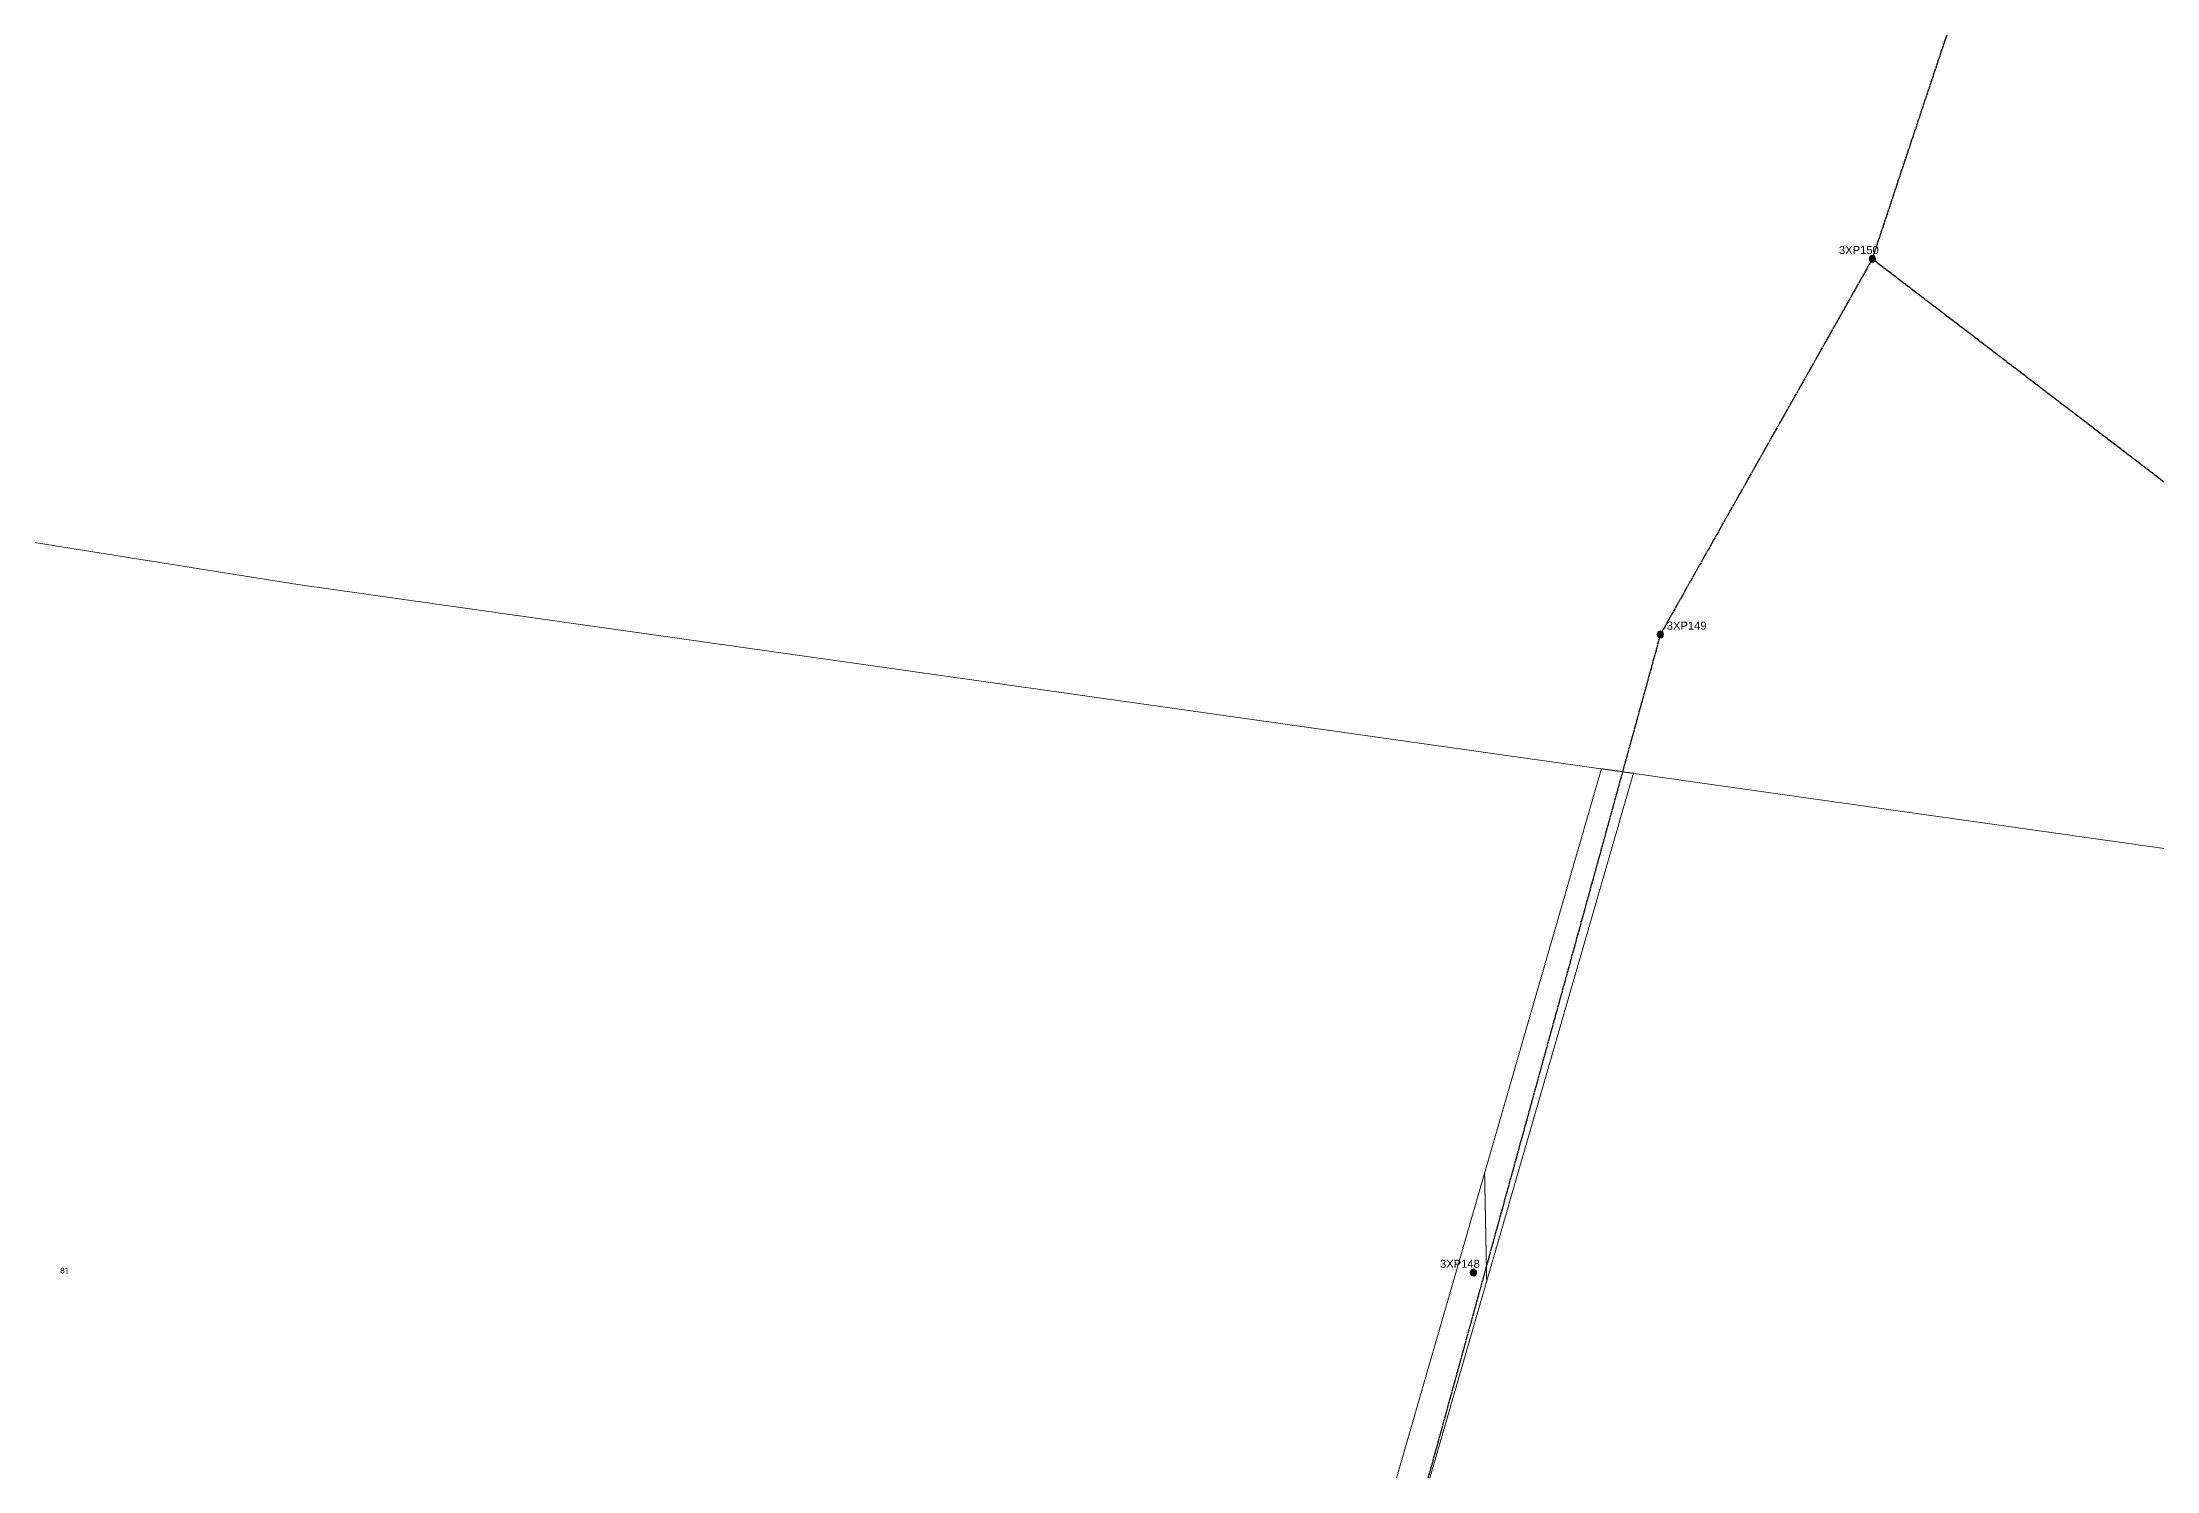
# Model space of a CAD drawing. Header units: metres. Extents: x 257881 to 262822, y 6187520 to 6191911.
# Drawn here: x 258847 to 259508, y 6188930 to 6189376 of the extents above; entities that cross this region are included whole.
import ezdxf
from ezdxf.enums import TextEntityAlignment as Align

# ---------------------------------------------------------------- set-up
doc = ezdxf.new("R2010")
doc.units = ezdxf.units.M
for name, pattern in [('Cable Exist OH', [1, 1, 0]), ('HIDDEN', [0.375, 0.25, -0.125]), ('HIDDEN2', [0.1875, 0.125, -0.0625])]:
    doc.linetypes.add(name, pattern=pattern)
doc.layers.get('0').update_dxf_attribs({"color": 6})
doc.layers.add('Cadastre Land Parcels_SP_EXT', color=8, linetype='Continuous', lineweight=5)
doc.layers.add('Cadastre Other Property_SP_EXT', color=8, linetype='HIDDEN', lineweight=5)
doc.layers.add('Mains_HV_EXT', color=7, linetype='Continuous')
doc.layers.add('SupportsOH_SP_TR_HV_LV_SL_EXT', color=7, linetype='Continuous')
doc.styles.add('POLE_LABEL', font='arial.ttf')
doc.styles.get("Standard").update_dxf_attribs({"font": 'arial.ttf'})

# ---------------------------------------------------------------- blocks, each defined once
blk = doc.blocks.new('POLE_EXT')
blk.add_hatch(color=256).paths.add_polyline_path([(-1, 0, 1), (1, 0, 1)])
blk.add_lwpolyline([(-1, 0, 1), (1, 0, 1)], format="xyb", close=True)
for tag, height, flags, p in [('pNumber', 2.5, 8, (-17.84, 2.07)), ('OWNED_BY', 0.2, 9, (1.35, -0.4)), ('SPECIAL_USE', 0.2, 9, (1.35, -0.8)), ('STATE', 0.2, 9, (1.35, -1)), ('cLV', 0.2, 9, (1.35, -1.4)), ('hDepth', 0.2, 9, (1.35, -1.6)), ('hDia', 0.2, 9, (1.35, -1.8)), ('cHV', 0.2, 9, (1.35, -2)), ('cLinedev', 0.2, 9, (1.35, -3.4)), ('pExisting', 0.2, 9, (1.35, -3.8)), ('pFooting', 0.2, 9, (1.35, -4.4)), ('pNew', 0.2, 9, (1.35, -4.6)), ('pRelocate', 0.2, 9, (1.35, -5)), ('pRemove', 0.2, 9, (1.35, -5.2)), ('pReplace', 0.2, 9, (1.35, -5.4)), ('pStay', 0.2, 9, (1.35, -5.6)), ('pType', 0.2, 9, (1.35, -5.8)), ('cspan', 0.2, 9, (1.35, -6)), ('STREETNAME', 0.2, 9, (1.35, -6.2)), ('SUBURB', 0.2, 9, (1.35, -6.4)), ('PARENT', 0.2, 9, (1.35, -0.6)), ('USAGE', 0.2, 9, (1.35, -1.2)), ('LBRACKET', 0.2, 9, (1.35, -2.2)), ('LExisting', 0.2, 9, (1.35, -2.4)), ('LANTNUMBER', 0.2, 9, (1.35, -2.6)), ('LOther', 0.2, 9, (1.35, -2.8)), ('LRemove', 0.2, 9, (1.35, -3)), ('LEGEND', 0.2, 9, (1.35, -3.2)), ('LOCATION', 0.2, 9, (1.35, -3.6)), ('PFNUMBER', 0.2, 9, (1.35, -4)), ('NEWPFNUMBER', 0.2, 9, (1.35, -4.2)), ('NOTES', 0.2, 9, (1.35, -6.6)), ('OPERATED_BY', 0.2, 9, (1.36, -7.01)), ('MAINTAINED_BY', 0.2, 9, (1.36, -6.81))]:
    blk.add_attdef(tag, text='', height=height, dxfattribs=dict(flags=flags)).set_placement(p, align=Align.MIDDLE_LEFT)
at = {"style": 'POLE_LABEL'}
for tag, height, flags, p in [('STRUCTURE_PLANT_NUMBER', 0.2, 9, (1.35, 0.03)), ('ASSET_NUM', 2.5, 8, (2, 2)), ('STREET_CODE', 0.2, 9, (1.35, -0.2))]:
    blk.add_attdef(tag, text='', height=height, dxfattribs=dict(at, flags=flags)).set_placement(p, align=Align.MIDDLE_LEFT)
at = {"flags": 1}
blk.add_attdef('Z', (1.35, -7.33), '', height=0.2, dxfattribs=at)

msp = doc.modelspace()

# ---------------------------------------------------------------- linework, layer by layer
at = {"layer": 'Cadastre Land Parcels_SP_EXT', "linetype": 'Continuous'}
for points in [[(259746.1, 6189831.71), (259431.3, 6189867.43), (259410.95, 6189869.74), (259099.73, 6189905.04), (258955.6, 6189921.18), (258891.54, 6189929.29), (258860.01, 6189910.38), (258841.44, 6189899.24), (258818.97, 6189885.72), (258507.53, 6189698.33), (258506.91, 6189693.87), (258495.09, 6189695.56), (258463.76, 6189473.97), (258377.27, 6189460.18), (258168.79, 6189368.41), (258165.86, 6189343.02), (258163.53, 6189323.09), (258446.94, 6189285.6), (258561.27, 6189264.93), (258836.19, 6189221.15), (258927, 6189206.69), (259499.09, 6189125.81), (259546.18, 6189119.14)], [(259590.72, 6188662.86), (259632.92, 6189005.83), (259632.92, 6189005.83), (259642.74, 6189085), (259645.17, 6189104.94), (259645.17, 6189105.05), (259546.18, 6189119.14), (259499.09, 6189125.81), (258927, 6189206.69), (258836.19, 6189221.15), (258561.27, 6189264.93), (258446.94, 6189285.6), (258163.53, 6189323.09), (258055.89, 6189337.28), (258037.28, 6189188.93), (258024.11, 6189083.92), (257995.53, 6188925.9)]]:
    msp.add_lwpolyline(points, dxfattribs=at)
at = {"layer": 'Cadastre Other Property_SP_EXT', "linetype": 'HIDDEN2'}
for points in [[(259334.31, 6189149.12), (259297.81, 6189022.78), (259298.47, 6188989.04), (259344.31, 6189147.7), (259334.31, 6189149.12)], [(259297.81, 6189022.78), (259204.18, 6188698.7), (259214.32, 6188697.76), (259298.47, 6188989.04), (259297.81, 6189022.78)]]:
    msp.add_lwpolyline(points, close=True, dxfattribs=at)
at = {"layer": 'Mains_HV_EXT', "linetype": 'Cable Exist OH'}
for points in [[(259418.97, 6189308.44), (259478.7, 6189487.82), (259522.23, 6189571.73), (259530.81, 6189617.44), (259596.73, 6189642.93)], [(259418.97, 6189308.44), (259352.73, 6189191.09), (259223.1, 6188720.45)], [(259418.97, 6189308.44), (259659.05, 6189124.93), (259670.45, 6189085.53), (259804.37, 6189068.13)]]:
    msp.add_lwpolyline(points, dxfattribs=at)

# ---------------------------------------------------------------- block references
at = {"layer": 'SupportsOH_SP_TR_HV_LV_SL_EXT'}
ref = msp.add_blockref('POLE_EXT', (259418.97, 6189308.44), dxfattribs=at)
ref.add_attrib('ASSET_NUM', '3XP150', dxfattribs={"layer": '0', "height": 2.5, "style": 'POLE_LABEL'}).set_placement((259420.97, 6189309.19), align=Align.BOTTOM_RIGHT)
ref = msp.add_blockref('POLE_EXT', (259352.73, 6189191.09), dxfattribs=at)
ref.add_attrib('ASSET_NUM', '3XP149', dxfattribs={"layer": '0', "height": 2.5, "style": 'POLE_LABEL'}).set_placement((259354.73, 6189191.84), align=Align.BOTTOM_LEFT)
ref = msp.add_blockref('POLE_EXT', (259294.31, 6188991.71), dxfattribs=at)
ref.add_attrib('ASSET_NUM', '3XP148', dxfattribs={"layer": '0', "height": 2.5, "style": 'POLE_LABEL'}).set_placement((259296.31, 6188992.46), align=Align.BOTTOM_RIGHT)

# ---------------------------------------------------------------- texts
at = {"layer": 'Cadastre Land Parcels_SP_EXT'}
msp.add_text('81', height=1.8, dxfattribs=at).set_placement((258852.77, 6188991.44))

doc.saveas('drawing.dxf')
